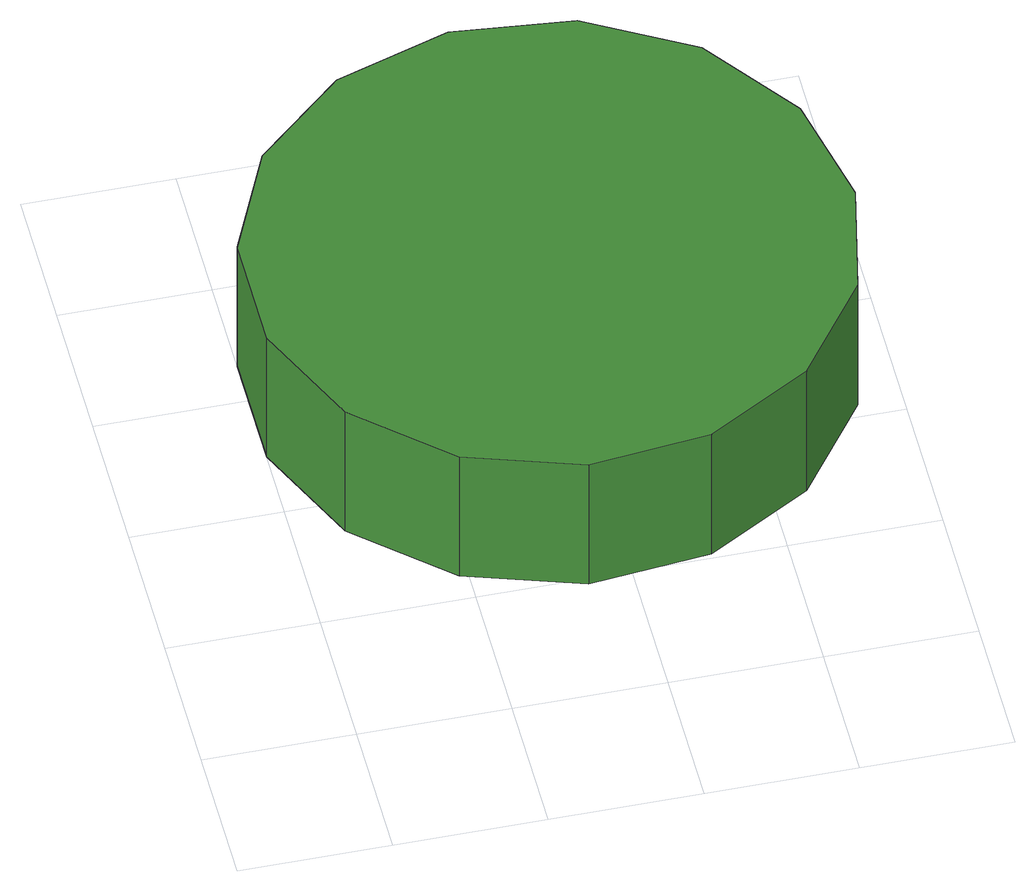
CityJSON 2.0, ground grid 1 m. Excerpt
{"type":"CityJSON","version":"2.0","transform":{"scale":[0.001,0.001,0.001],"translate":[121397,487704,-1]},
"CityObjects":{
"tree1":{"type":"SolitaryVegetationObject","attributes":{"function":"something"},"geometry":[{"type":"MultiSurface","lod":"1","boundaries":[[[0,1,2,3,4,5,6,7,8,9,10,11,12,13,14]],[[15,16,17,18,19,20,21,22,23,24,25,26,27,28,29]],[[0,29,28,1]],[[1,28,27,2]],[[2,27,26,3]],[[3,26,25,4]],[[4,25,24,5]],[[5,24,23,6]],[[6,23,22,7]],[[7,22,21,8]],[[8,21,20,9]],[[9,20,19,10]],[[10,19,18,11]],[[11,18,17,12]],[[12,17,16,13]],[[13,16,15,14]],[[14,15,29,0]]]}]}
},
"vertices":[
[3876,2903,1832],[3707,3699,1832],[3228,4359,1832],[2523,4766,1832],[1712,4851,1832],[938,4599,1832],[332,4054,1832],[1,3310,1832],[1,2495,1832],[332,1751,1832],[938,1206,1832],[1712,954,1832],[2523,1039,1832],[3228,1447,1832],[3707,2106,1832],[3707,2106,767],[3228,1447,767],[2523,1039,767],[1712,954,767],[938,1206,767],[332,1751,767],[1,2495,767],[1,3310,767],[332,4054,767],[938,4599,767],[1712,4851,767],[2523,4766,767],[3228,4359,767],[3707,3699,767],[3876,2903,767]
]}
